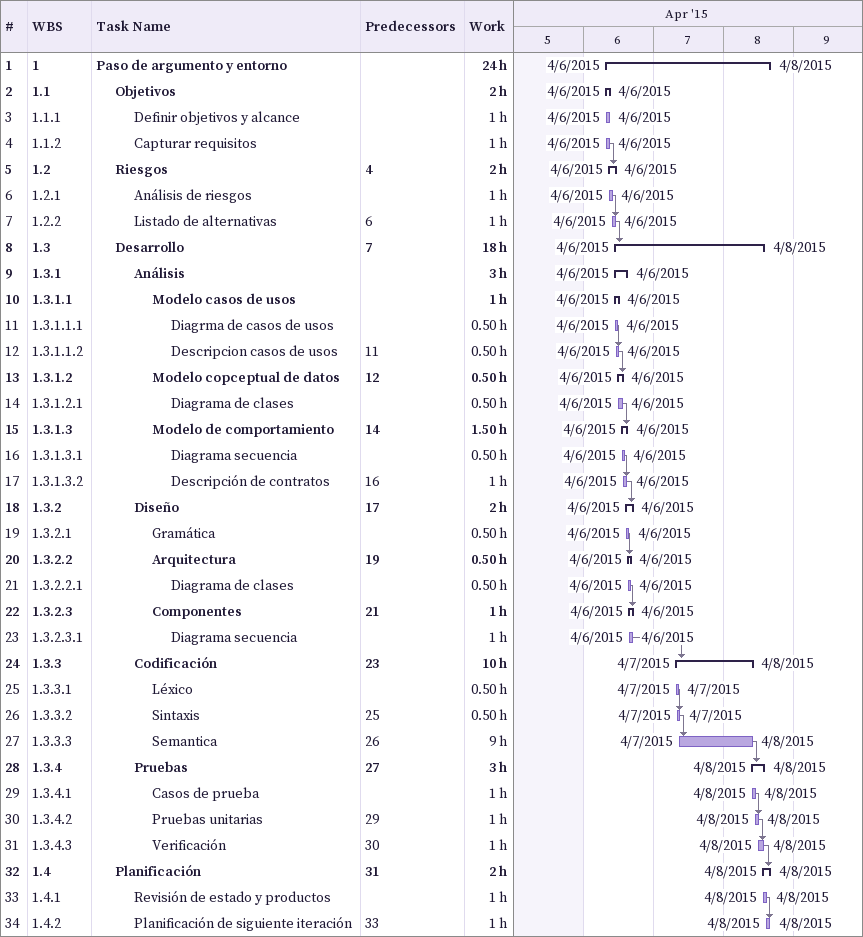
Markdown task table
| ID | WBS | Task | Start | Finish | Predecessors | Work (h) |
|---|---|---|---|---|---|---|
| 1 | 1 | **Paso de argumento y entorno** | 2015-04-06 | 2015-04-08 |  | 24 |
| 2 | 1.1 | **Objetivos** | 2015-04-06 | 2015-04-06 |  | 2 |
| 3 | 1.1.1 | Definir objetivos y alcance | 2015-04-06 | 2015-04-06 |  | 1 |
| 4 | 1.1.2 | Capturar requisitos | 2015-04-06 | 2015-04-06 |  | 1 |
| 5 | 1.2 | **Riesgos** | 2015-04-06 | 2015-04-06 | 4 | 2 |
| 6 | 1.2.1 | Análisis de riesgos | 2015-04-06 | 2015-04-06 |  | 1 |
| 7 | 1.2.2 | Listado de alternativas | 2015-04-06 | 2015-04-06 | 6 | 1 |
| 8 | 1.3 | **Desarrollo** | 2015-04-06 | 2015-04-08 | 7 | 18 |
| 9 | 1.3.1 | **Análisis** | 2015-04-06 | 2015-04-06 |  | 3 |
| 10 | 1.3.1.1 | **Modelo casos de usos** | 2015-04-06 | 2015-04-06 |  | 1 |
| 11 | 1.3.1.1.1 | Diagrma de casos de usos | 2015-04-06 | 2015-04-06 |  | 0.50 |
| 12 | 1.3.1.1.2 | Descripcion casos de usos | 2015-04-06 | 2015-04-06 | 11 | 0.50 |
| 13 | 1.3.1.2 | **Modelo copceptual de datos** | 2015-04-06 | 2015-04-06 | 12 | 0.50 |
| 14 | 1.3.1.2.1 | Diagrama de clases | 2015-04-06 | 2015-04-06 |  | 0.50 |
| 15 | 1.3.1.3 | **Modelo de comportamiento** | 2015-04-06 | 2015-04-06 | 14 | 1.50 |
| 16 | 1.3.1.3.1 | Diagrama secuencia | 2015-04-06 | 2015-04-06 |  | 0.50 |
| 17 | 1.3.1.3.2 | Descripción de contratos | 2015-04-06 | 2015-04-06 | 16 | 1 |
| 18 | 1.3.2 | **Diseño** | 2015-04-06 | 2015-04-06 | 17 | 2 |
| 19 | 1.3.2.1 | Gramática | 2015-04-06 | 2015-04-06 |  | 0.50 |
| 20 | 1.3.2.2 | **Arquitectura** | 2015-04-06 | 2015-04-06 | 19 | 0.50 |
| 21 | 1.3.2.2.1 | Diagrama de clases | 2015-04-06 | 2015-04-06 |  | 0.50 |
| 22 | 1.3.2.3 | **Componentes** | 2015-04-06 | 2015-04-06 | 21 | 1 |
| 23 | 1.3.2.3.1 | Diagrama secuencia | 2015-04-06 | 2015-04-06 |  | 1 |
| 24 | 1.3.3 | **Codificación** | 2015-04-07 | 2015-04-08 | 23 | 10 |
| 25 | 1.3.3.1 | Léxico | 2015-04-07 | 2015-04-07 |  | 0.50 |
| 26 | 1.3.3.2 | Sintaxis | 2015-04-07 | 2015-04-07 | 25 | 0.50 |
| 27 | 1.3.3.3 | Semantica | 2015-04-07 | 2015-04-08 | 26 | 9 |
| 28 | 1.3.4 | **Pruebas** | 2015-04-08 | 2015-04-08 | 27 | 3 |
| 29 | 1.3.4.1 | Casos de prueba | 2015-04-08 | 2015-04-08 |  | 1 |
| 30 | 1.3.4.2 | Pruebas unitarias | 2015-04-08 | 2015-04-08 | 29 | 1 |
| 31 | 1.3.4.3 | Verificación | 2015-04-08 | 2015-04-08 | 30 | 1 |
| 32 | 1.4 | **Planificación** | 2015-04-08 | 2015-04-08 | 31 | 2 |
| 33 | 1.4.1 | Revisión de estado y productos | 2015-04-08 | 2015-04-08 |  | 1 |
| 34 | 1.4.2 | Planificación de siguiente iteración | 2015-04-08 | 2015-04-08 | 33 | 1 |
